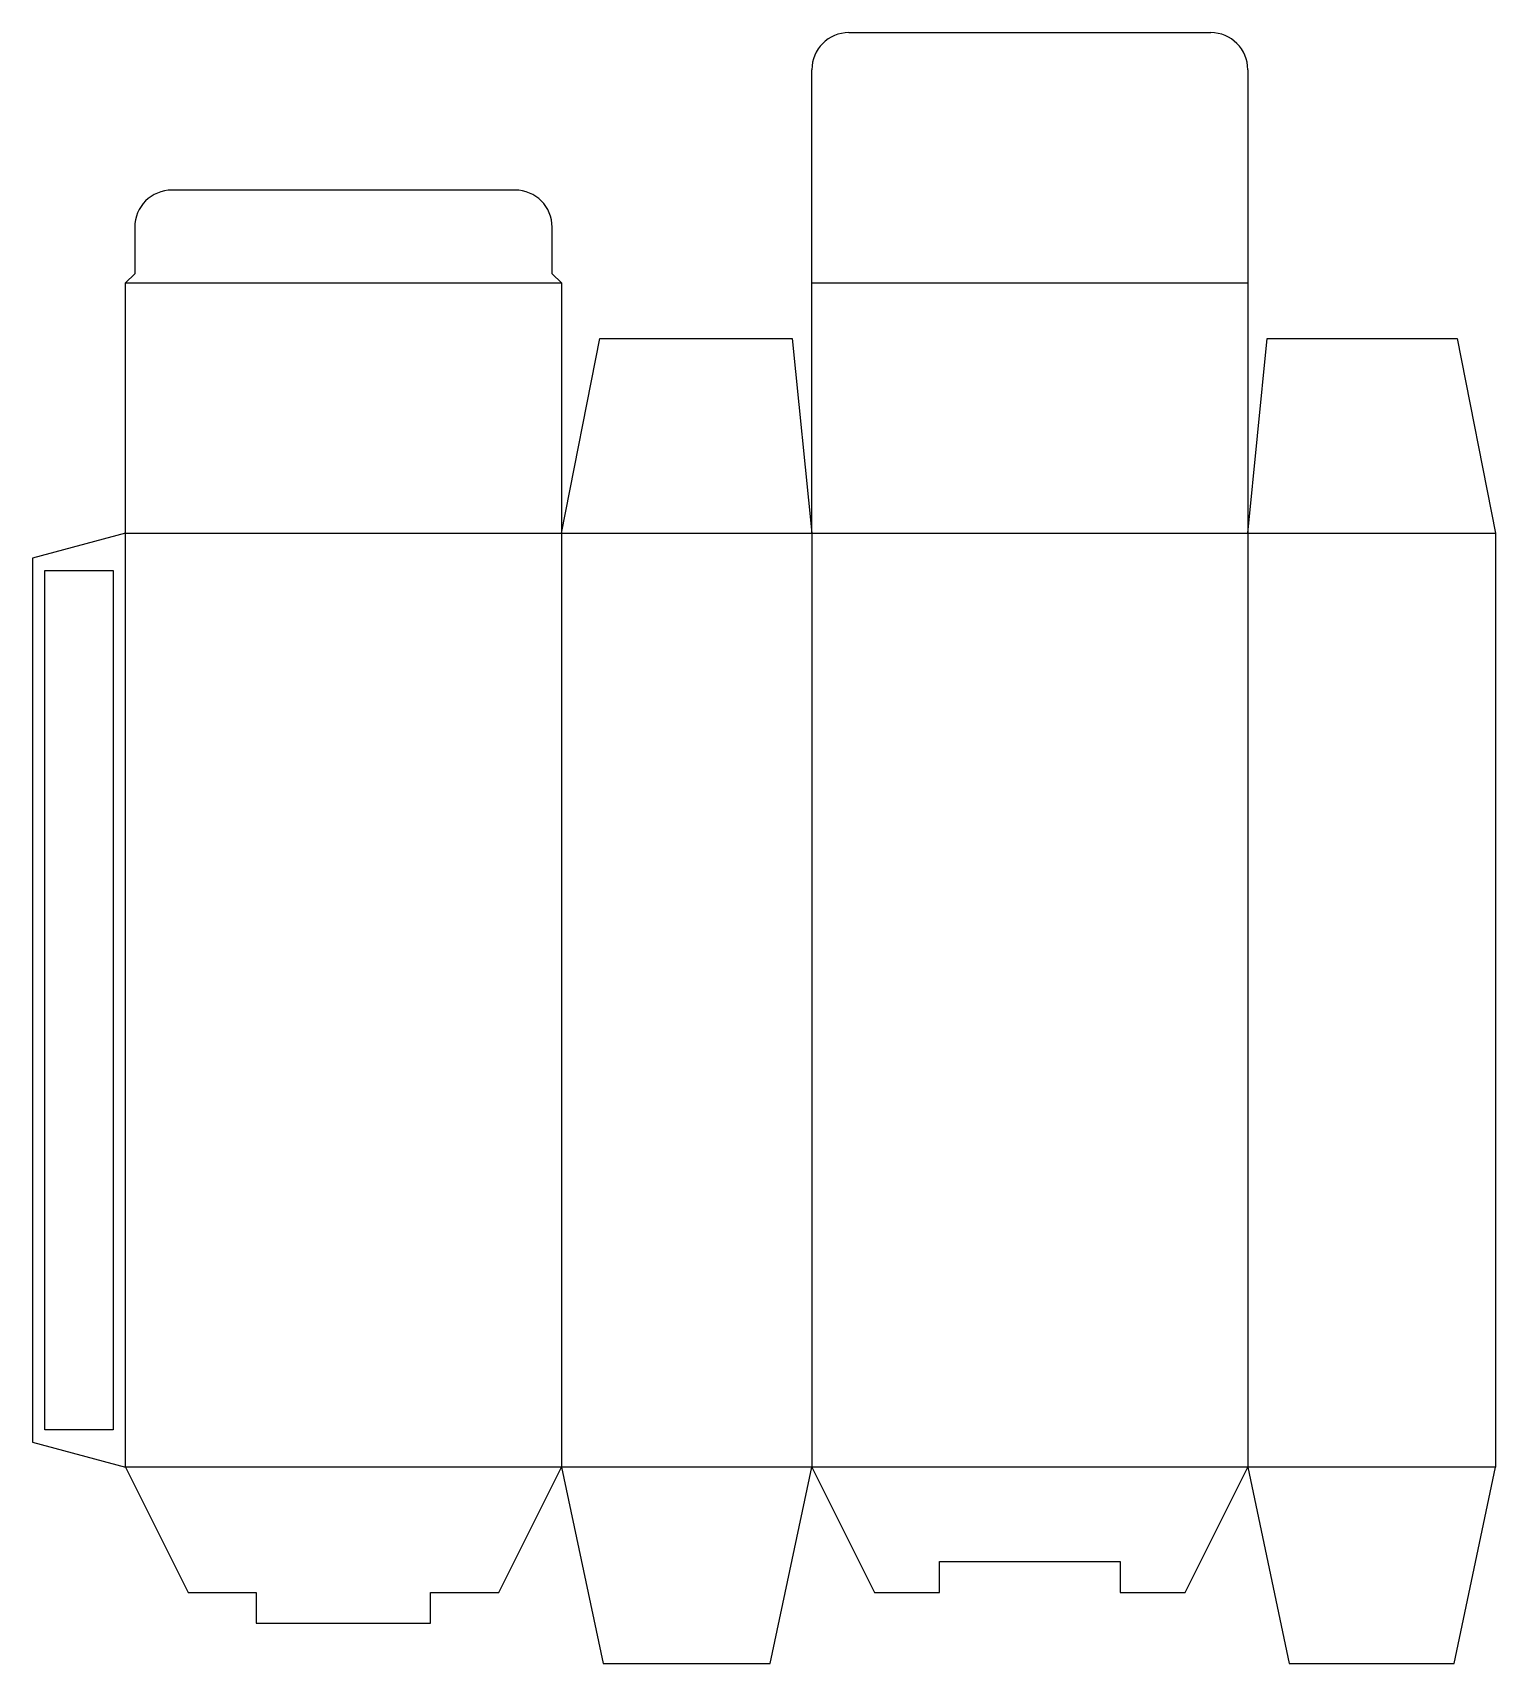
# Model space of a CAD drawing. Header units: millimetres. Extents: x 0 to 236, y 0 to 264.
import ezdxf

# ---------------------------------------------------------------- set-up
doc = ezdxf.new("R2010")
doc.units = ezdxf.units.MM
for name, color, linetype in [('CREASE', 5, 'CONTINUOUS'), ('CUT', 1, 'CONTINUOUS'), ('GLUE', 2, 'CONTINUOUS')]:
    doc.layers.add(name, color=color, linetype=linetype)

msp = doc.modelspace()

# ---------------------------------------------------------------- linework, layer by layer
at = {"layer": 'CREASE'}
for p, q in [((15, 223.053), (85.45, 223.053)), ((125.9, 223.053), (196.35, 223.053)), ((15, 31.703), (15, 182.603)), ((15, 182.603), (85.45, 182.603)), ((85.45, 182.603), (85.45, 31.703)), ((85.45, 182.603), (125.9, 182.603)), ((125.9, 182.603), (125.9, 31.703)), ((125.9, 182.603), (196.35, 182.603)), ((196.35, 182.603), (196.35, 31.703)), ((196.35, 182.603), (236.35, 182.603)), ((85.45, 31.703), (15, 31.703)), ((125.9, 31.703), (85.45, 31.703)), ((196.35, 31.703), (125.9, 31.703)), ((236.35, 31.703), (196.35, 31.703))]:
    msp.add_line(p, q, dxfattribs=at)
at = {"layer": 'CUT'}
for p, q in [((131.9, 263.503), (190.35, 263.503)), ((125.9, 223.053), (125.9, 257.503)), ((196.35, 257.503), (196.35, 223.053)), ((77.95, 238.053), (22.5, 238.053)), ((16.5, 232.053), (16.5, 224.553)), ((83.95, 224.553), (83.95, 232.053)), ((16.5, 224.553), (15, 223.053)), ((85.45, 223.053), (83.95, 224.553)), ((15, 182.603), (15, 223.053)), ((85.45, 223.053), (85.45, 182.603)), ((125.9, 182.603), (125.9, 223.053)), ((196.35, 223.053), (196.35, 182.603)), ((85.45, 182.603), (91.625, 214.103)), ((91.625, 214.103), (122.75, 214.103)), ((122.75, 214.103), (125.9, 182.603)), ((196.35, 182.603), (199.5, 214.103)), ((199.5, 214.103), (230.175, 214.103)), ((230.175, 214.103), (236.35, 182.603)), ((15, 182.603), (0, 178.583)), ((236.35, 182.603), (236.35, 31.703)), ((0, 178.583), (0, 35.722)), ((0, 35.722), (15, 31.703)), ((15, 31.703), (25.113, 11.478)), ((75.338, 11.478), (85.45, 31.703)), ((85.45, 31.703), (92.192, 0)), ((119.158, 0), (125.9, 31.703)), ((125.9, 31.703), (136.013, 11.478)), ((186.238, 11.478), (196.35, 31.703)), ((196.35, 31.703), (203.017, 0)), ((229.683, 0), (236.35, 31.703)), ((146.535, 11.478), (146.535, 16.478)), ((146.535, 16.478), (175.715, 16.478)), ((175.715, 16.478), (175.715, 11.478)), ((25.113, 11.478), (36.135, 11.478)), ((36.135, 11.478), (36.135, 6.478)), ((64.315, 6.478), (64.315, 11.478)), ((64.315, 11.478), (75.338, 11.478)), ((136.013, 11.478), (146.535, 11.478)), ((175.715, 11.478), (186.238, 11.478)), ((36.135, 6.478), (64.315, 6.478)), ((92.192, 0), (119.158, 0)), ((203.017, 0), (229.683, 0))]:
    msp.add_line(p, q, dxfattribs=at)
for centre, start, end in [((131.9, 257.503), 90, 180), ((190.35, 257.503), 0, 90), ((22.5, 232.053), 90, 180), ((77.95, 232.053), 0, 90)]:
    msp.add_arc(centre, 6, start, end, dxfattribs=at)
at = {"layer": 'GLUE'}
for p, q in [((2, 176.583), (13, 176.583)), ((2, 37.722), (2, 176.583)), ((13, 176.583), (13, 37.722)), ((13, 37.722), (2, 37.722))]:
    msp.add_line(p, q, dxfattribs=at)

doc.saveas('drawing.dxf')
